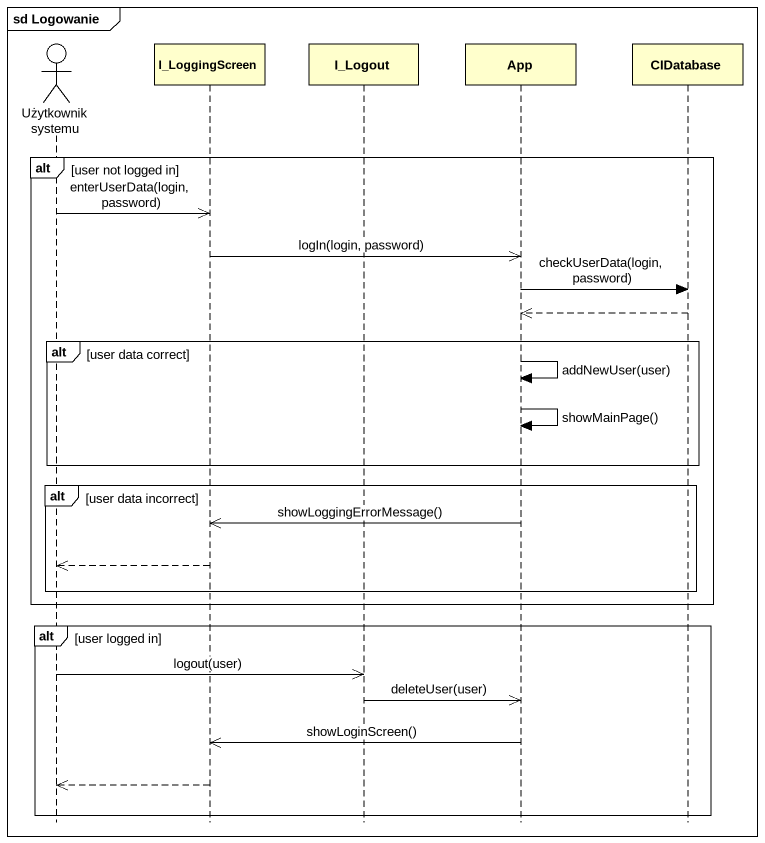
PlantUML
@startuml
mainframe sd Logowanie
hide footbox
actor "Użytkownik systemu" as Użytkownik_systemu
participant I_LoggingScreen
participant I_Logout
participant App
participant CIDatabase

alt user not logged in
  Użytkownik_systemu ->> I_LoggingScreen : enterUserData(login, password)
  I_LoggingScreen ->> App : logIn(login, password)
  App -> CIDatabase : checkUserData(login, password)
  CIDatabase -->> App
  alt user data correct
    App -> App : addNewUser(user)
    App -> App : showMainPage()
  end
  alt user data incorrect
    App ->> I_LoggingScreen : showLoggingErrorMessage()
    I_LoggingScreen -->> Użytkownik_systemu
  end
end
alt user logged in
  Użytkownik_systemu ->> I_Logout : logout(user)
  I_Logout ->> App : deleteUser(user)
  App ->> I_LoggingScreen : showLoginScreen()
  I_LoggingScreen -->> Użytkownik_systemu
end
@enduml
